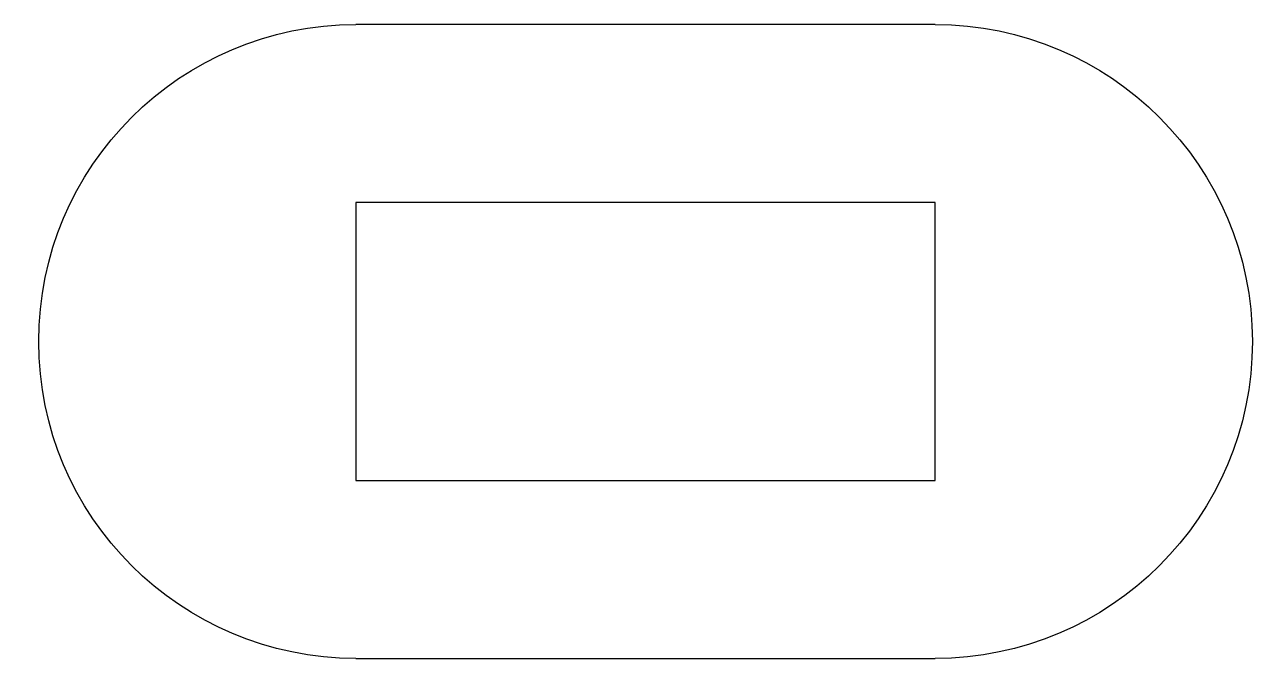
# Model space of a CAD drawing. Header units: millimetres. Extents: x 3951 to 3964.5, y 1331.7 to 1338.7.
import ezdxf

# ---------------------------------------------------------------- set-up
doc = ezdxf.new("R2010")
doc.units = ezdxf.units.MM

msp = doc.modelspace()

# ---------------------------------------------------------------- linework, layer by layer
at = {"color": 254, "true_color": 0xcad1ee, "extrusion": (-3.38839e-40, 1.92593e-33, -1)}
for p, q in [((3960.987, 1338.692, 442.846), (3954.637, 1338.692, 442.846)), ((3954.637, 1336.739, 442.846), (3954.637, 1333.691, 442.846)), ((3960.987, 1336.739, 442.846), (3954.637, 1336.739, 442.846)), ((3960.987, 1333.691, 442.846), (3960.987, 1336.739, 442.846)), ((3954.637, 1333.691, 442.846), (3960.987, 1333.691, 442.846)), ((3954.637, 1331.737, 442.846), (3960.987, 1331.737, 442.846))]:
    msp.add_line(p, q, dxfattribs=at)
for centre, start, end in [((-3954.637, 1335.215, -442.846), 270, 90), ((-3960.987, 1335.215, -442.846), 90, 180), ((-3960.987, 1335.215, -442.846), 180, 270)]:
    msp.add_arc(centre, 3.477, start, end, dxfattribs=at)

doc.saveas('drawing.dxf')
